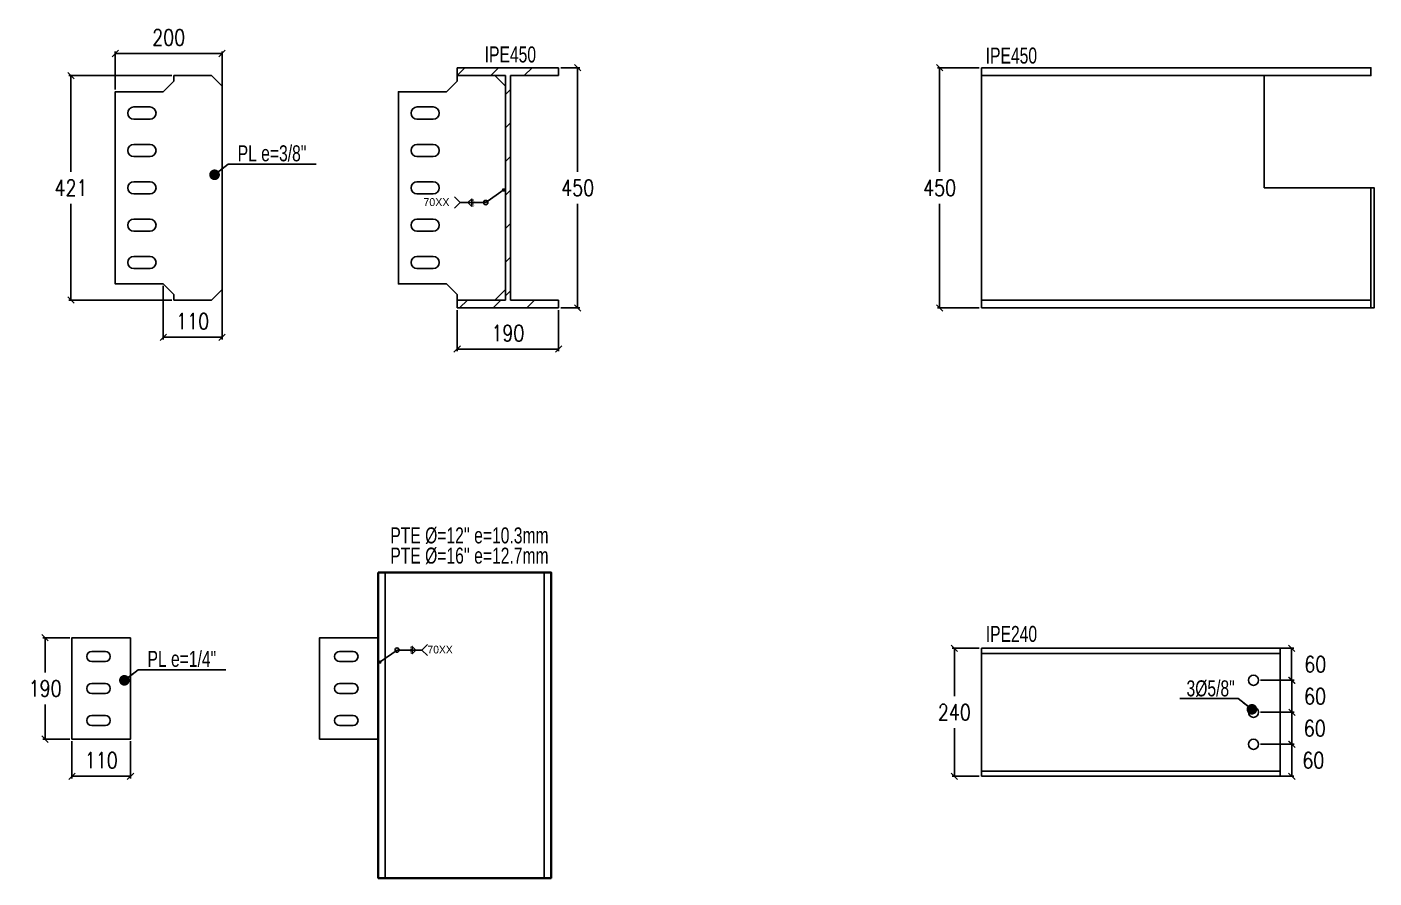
# Model space of a CAD drawing. Header units: millimetres. Extents: x -1715 to 93033, y -21962 to 25119.
# Drawn here: x 6529 to 9053, y -16006 to -14411 of the extents above; entities that cross this region are included whole.
import ezdxf
from ezdxf.enums import TextEntityAlignment as Align

# ---------------------------------------------------------------- set-up
doc = ezdxf.new("R2010")
doc.units = ezdxf.units.MM
doc.header["$LTSCALE"] = 0.4
for name, color, linetype in [('COTAS', 8, 'Continuous'), ('P-PLATINA', 6, 'Continuous'), ('PERFORACIONES', 1, 'Continuous'), ('TITULO', 3, 'Continuous')]:
    doc.layers.add(name, color=color, linetype=linetype)
doc.layers.add('E_COLUMNAS-3', color=1, linetype='Continuous', lineweight=35)
doc.styles.add('CNI_COTAS', font='romans.shx', dxfattribs={"width": 0.8})
doc.styles.add('ROMANS', font='DINGRAFO.SHX')
doc.styles.add('VERDANA', font='arial.ttf')
doc.dimstyles.new('1.1', dxfattribs={"dimscale": 0, "dimtxt": 15, "dimasz": 20, "dimexe": 2, "dimexo": 2, "dimgap": 7, "dimtad": 1, "dimdec": 0, "dimzin": 4, "dimdsep": 46, "dimtxsty": 'CNI_COTAS', "dimblk": 'DOTSMALL', "dimcen": 0, "dimclrd": 256, "dimclrt": 3, "dimadec": 0, "dimazin": 0, "dimtfac": 1, "dimtdec": 0, "dimtmove": 2, "dimatfit": 0, "dimldrblk": 'DOT', "dimfxl": 0.05, "dimtolj": 1, "dimtzin": 0, "dimarcsym": 1})
doc.dimstyles.new('1.4', dxfattribs={"dimscale": 0, "dimtxt": 30, "dimasz": 12, "dimexe": 4, "dimexo": 4, "dimgap": 15, "dimtad": 1, "dimdec": 0, "dimzin": 4, "dimdsep": 46, "dimtxsty": 'CNI_COTAS', "dimblk": 'OBLIQUE', "dimcen": -0.09, "dimclrd": 256, "dimclrt": 3, "dimadec": 0, "dimazin": 0, "dimtfac": 1, "dimtdec": 0, "dimtmove": 2, "dimatfit": 0, "dimldrblk": 'DOT', "dimfxl": 0.05, "dimtolj": 1, "dimtzin": 0, "dimarcsym": 0})

# ---------------------------------------------------------------- blocks, each defined once
blk = doc.blocks.new('_Oblique')
at = {"color": 0, "linetype": 'ByBlock', "lineweight": -2}
blk.add_line((-0.5, -0.5), (0.5, 0.5), dxfattribs=at)
blk = doc.blocks.new('*D135')
at = {"layer": 'COTAS', "color": 0, "lineweight": -2, "transparency": 16777216}
for p, q in [((8313.3, -15575.3), (8262.7, -15575.3)), ((8313.3, -15815.3), (8262.7, -15815.3))]:
    blk.add_line(p, q, dxfattribs=at)
at = {"layer": 'COTAS', "lineweight": -2, "transparency": 16777216}
for p, q in [((8266.7, -15575.3), (8266.7, -15665.3)), ((8266.7, -15815.3), (8266.7, -15725.3))]:
    blk.add_line(p, q, dxfattribs=at)
at = {"layer": 'Defpoints', "color": 0, "transparency": 16777216}
for p in [(8266.7, -15575.3), (8317.3, -15575.3), (8317.3, -15815.3)]:
    blk.add_point(p, dxfattribs=at)
at = {"layer": 'COTAS', "lineweight": -2, "transparency": 16777216, "xscale": 12, "yscale": 12, "zscale": 12}
for p, rotation in [((8266.7, -15575.3), 90), ((8266.7, -15815.3), 270)]:
    blk.add_blockref('_Oblique', p, dxfattribs=dict(at, rotation=rotation))
at = {"layer": 'COTAS', "color": 3, "transparency": 16777216, "insert": (8266.7, -15695.3), "char_height": 30, "attachment_point": 5, "rotation": 0.01, "style": 'CNI_COTAS'}
blk.add_mtext('\\A1;240', dxfattribs=at)
blk = doc.blocks.new('_Dot')
at = {"color": 0, "linetype": 'ByBlock', "lineweight": -2}
blk.add_line((-0.5, 0), (-1, 0), dxfattribs=at)
at = {"color": 0, "linetype": 'ByBlock', "const_width": 0.5}
blk.add_lwpolyline([(-0.25, 0, 1), (0.25, 0, 1)], format="xyb", close=True, dxfattribs=at)
blk = doc.blocks.new('_DotSmall')
at = {"color": 0, "linetype": 'ByBlock', "const_width": 0.5}
blk.add_lwpolyline([(-0.0625, 0, 1), (0.0625, 0, 1)], format="xyb", close=True, dxfattribs=at)
blk = doc.blocks.new('*D196')
at = {"layer": 'COTAS', "color": 0, "lineweight": -2, "transparency": 16777216}
for p, q in [((6608.8, -15555.6), (6558.6, -15555.6)), ((6608.8, -15745.6), (6558.6, -15745.6))]:
    blk.add_line(p, q, dxfattribs=at)
at = {"layer": 'COTAS', "lineweight": -2, "transparency": 16777216}
for p, q in [((6562.6, -15555.6), (6562.6, -15620.6)), ((6562.6, -15745.6), (6562.6, -15680.6))]:
    blk.add_line(p, q, dxfattribs=at)
at = {"layer": 'Defpoints', "color": 0, "transparency": 16777216}
for p in [(6562.6, -15555.6), (6612.8, -15555.6), (6612.8, -15745.6)]:
    blk.add_point(p, dxfattribs=at)
at = {"layer": 'COTAS', "lineweight": -2, "transparency": 16777216, "xscale": 12, "yscale": 12, "zscale": 12}
for p, rotation in [((6562.6, -15555.6), 90), ((6562.6, -15745.6), 270)]:
    blk.add_blockref('_Oblique', p, dxfattribs=dict(at, rotation=rotation))
at = {"layer": 'COTAS', "color": 3, "transparency": 16777216, "insert": (6562.6, -15650.6), "char_height": 30, "attachment_point": 5, "rotation": 0.01, "style": 'CNI_COTAS'}
blk.add_mtext('\\A1;190', dxfattribs=at)
blk = doc.blocks.new('*D197')
at = {"layer": 'COTAS', "color": 0, "lineweight": -2, "transparency": 16777216}
for p, q in [((6612.8, -15749.6), (6612.8, -15819.3)), ((6722.7, -15749.6), (6722.7, -15819.3))]:
    blk.add_line(p, q, dxfattribs=at)
at = {"layer": 'COTAS', "lineweight": -2, "transparency": 16777216}
blk.add_line((6612.8, -15815.3), (6722.7, -15815.3), dxfattribs=at)
at = {"layer": 'Defpoints', "color": 0, "transparency": 16777216}
for p in [(6612.8, -15745.6), (6722.7, -15745.6), (6722.7, -15815.3)]:
    blk.add_point(p, dxfattribs=at)
at = {"layer": 'COTAS', "lineweight": -2, "transparency": 16777216, "xscale": 12, "yscale": 12, "zscale": 12, "rotation": 180}
blk.add_blockref('_Oblique', (6612.8, -15815.3), dxfattribs=at)
at = {"layer": 'COTAS', "lineweight": -2, "transparency": 16777216, "xscale": 12, "yscale": 12, "zscale": 12}
blk.add_blockref('_Oblique', (6722.7, -15815.3), dxfattribs=at)
at = {"layer": 'COTAS', "color": 3, "transparency": 16777216, "insert": (6667.8, -15785.3), "char_height": 30, "attachment_point": 5, "style": 'CNI_COTAS'}
blk.add_mtext('\\A1;110', dxfattribs=at)
blk = doc.blocks.new('SOLDADURA FILETE ALREDEDOR 1 DE 6')
h = blk.add_hatch(color=256)
h.dxf.hatch_style = 1
h.paths.add_polyline_path([(11922.4, -5372.4), (11924.9, -5376.1), (11920.5, -5376.4)])
for p in [(11923.7, -5374.3), (12002.1, -5351.9)]:
    blk.add_line(p, (11955.6, -5351.9))
for points in [[(11984, -5351.9), (11984, -5345), (11990.9, -5351.9), (11984, -5358.8)], [(11920.5, -5376.4), (11922.4, -5372.4), (11924.9, -5376.1)]]:
    blk.add_lwpolyline(points, close=True)
blk.add_lwpolyline([(12012.2, -5362.1), (12002.1, -5351.9), (12012.2, -5341.7)])
blk.add_circle((11955.6, -5351.9), 4.01)
at = {"layer": 'TITULO', "style": 'ROMANS'}
for s, height, p in [('6', 5.17, (11979.3, -5350.7)), ('70XX', 14.49, (12012.4, -5358.3)), ('6', 5.17, (11979.3, -5358.1))]:
    blk.add_text(s, height=height, dxfattribs=at).set_placement(p)
blk = doc.blocks.new('*D206')
at = {"layer": 'COTAS', "color": 0, "lineweight": -2, "transparency": 16777216}
for p, q in [((7334.9, -14941.3), (7334.9, -15018.6)), ((7524.9, -14941.3), (7524.9, -15018.6))]:
    blk.add_line(p, q, dxfattribs=at)
at = {"layer": 'COTAS', "lineweight": -2, "transparency": 16777216}
blk.add_line((7334.9, -15014.6), (7524.9, -15014.6), dxfattribs=at)
at = {"layer": 'Defpoints', "color": 0, "transparency": 16777216}
for p in [(7334.9, -14937.3), (7524.9, -14937.3), (7524.9, -15014.6)]:
    blk.add_point(p, dxfattribs=at)
at = {"layer": 'COTAS', "lineweight": -2, "transparency": 16777216, "xscale": 12, "yscale": 12, "zscale": 12, "rotation": 180}
blk.add_blockref('_Oblique', (7334.9, -15014.6), dxfattribs=at)
at = {"layer": 'COTAS', "lineweight": -2, "transparency": 16777216, "xscale": 12, "yscale": 12, "zscale": 12}
blk.add_blockref('_Oblique', (7524.9, -15014.6), dxfattribs=at)
at = {"layer": 'COTAS', "color": 3, "transparency": 16777216, "insert": (7429.9, -14984.6), "char_height": 30, "attachment_point": 5, "style": 'CNI_COTAS'}
blk.add_mtext('\\A1;190', dxfattribs=at)
blk = doc.blocks.new('*D207')
at = {"layer": 'COTAS', "color": 0, "lineweight": -2, "transparency": 16777216}
for p, q in [((7528.9, -14487.3), (7564.7, -14487.3)), ((7528.9, -14937.3), (7564.7, -14937.3))]:
    blk.add_line(p, q, dxfattribs=at)
at = {"layer": 'COTAS', "lineweight": -2, "transparency": 16777216}
for p, q in [((7560.7, -14487.3), (7560.7, -14682.3)), ((7560.7, -14937.3), (7560.7, -14742.3))]:
    blk.add_line(p, q, dxfattribs=at)
at = {"layer": 'Defpoints', "color": 0, "transparency": 16777216}
for p in [(7524.9, -14487.3), (7560.7, -14487.3), (7524.9, -14937.3)]:
    blk.add_point(p, dxfattribs=at)
at = {"layer": 'COTAS', "lineweight": -2, "transparency": 16777216, "xscale": 12, "yscale": 12, "zscale": 12}
for p, rotation in [((7560.7, -14487.3), 90), ((7560.7, -14937.3), 270)]:
    blk.add_blockref('_Oblique', p, dxfattribs=dict(at, rotation=rotation))
at = {"layer": 'COTAS', "color": 3, "transparency": 16777216, "insert": (7560.7, -14712.3), "char_height": 30, "attachment_point": 5, "rotation": 0.01, "style": 'CNI_COTAS'}
blk.add_mtext('\\A1;450', dxfattribs=at)
blk = doc.blocks.new('*D208')
at = {"layer": 'COTAS', "color": 0, "lineweight": -2, "transparency": 16777216}
for p, q in [((6800, -14501.9), (6607.1, -14501.9)), ((6800, -14922.7), (6607.1, -14922.7))]:
    blk.add_line(p, q, dxfattribs=at)
at = {"layer": 'COTAS', "lineweight": -2, "transparency": 16777216}
for p, q in [((6611.1, -14501.9), (6611.1, -14682.3)), ((6611.1, -14922.7), (6611.1, -14742.3))]:
    blk.add_line(p, q, dxfattribs=at)
at = {"layer": 'Defpoints', "color": 0, "transparency": 16777216}
for p in [(6804, -14501.9), (6611.1, -14922.7), (6804, -14922.7)]:
    blk.add_point(p, dxfattribs=at)
at = {"layer": 'COTAS', "lineweight": -2, "transparency": 16777216, "xscale": 12, "yscale": 12, "zscale": 12}
for p, rotation in [((6611.1, -14501.9), 90), ((6611.1, -14922.7), 270)]:
    blk.add_blockref('_Oblique', p, dxfattribs=dict(at, rotation=rotation))
at = {"layer": 'COTAS', "color": 3, "transparency": 16777216, "insert": (6611.1, -14712.3), "char_height": 30, "attachment_point": 5, "rotation": 0.01, "style": 'CNI_COTAS'}
blk.add_mtext('\\A1;421', dxfattribs=at)
blk = doc.blocks.new('*D209')
at = {"layer": 'COTAS', "color": 0, "lineweight": -2, "transparency": 16777216}
for p, q in [((6784, -14896.3), (6784, -14996.5)), ((6894.3, -14896.3), (6894.3, -14996.5))]:
    blk.add_line(p, q, dxfattribs=at)
at = {"layer": 'COTAS', "lineweight": -2, "transparency": 16777216}
blk.add_line((6784, -14992.5), (6894.3, -14992.5), dxfattribs=at)
at = {"layer": 'Defpoints', "color": 0, "transparency": 16777216}
for p in [(6784, -14892.3), (6894.3, -14892.3), (6894.3, -14992.5)]:
    blk.add_point(p, dxfattribs=at)
at = {"layer": 'COTAS', "lineweight": -2, "transparency": 16777216, "xscale": 12, "yscale": 12, "zscale": 12, "rotation": 180}
blk.add_blockref('_Oblique', (6784, -14992.5), dxfattribs=at)
at = {"layer": 'COTAS', "lineweight": -2, "transparency": 16777216, "xscale": 12, "yscale": 12, "zscale": 12}
blk.add_blockref('_Oblique', (6894.3, -14992.5), dxfattribs=at)
at = {"layer": 'COTAS', "color": 3, "transparency": 16777216, "insert": (6839.2, -14962.5), "char_height": 30, "attachment_point": 5, "style": 'CNI_COTAS'}
blk.add_mtext('\\A1;110', dxfattribs=at)
blk = doc.blocks.new('*D210')
at = {"layer": 'COTAS', "color": 0, "lineweight": -2, "transparency": 16777216}
for p, q in [((6694, -14528.3), (6694, -14456.5)), ((6894.3, -14528.3), (6894.3, -14456.5))]:
    blk.add_line(p, q, dxfattribs=at)
at = {"layer": 'COTAS', "lineweight": -2, "transparency": 16777216}
blk.add_line((6694, -14460.5), (6894.3, -14460.5), dxfattribs=at)
at = {"layer": 'Defpoints', "color": 0, "transparency": 16777216}
for p in [(6894.3, -14460.5), (6694, -14532.3), (6894.3, -14532.3)]:
    blk.add_point(p, dxfattribs=at)
at = {"layer": 'COTAS', "lineweight": -2, "transparency": 16777216, "xscale": 12, "yscale": 12, "zscale": 12, "rotation": 180}
blk.add_blockref('_Oblique', (6694, -14460.5), dxfattribs=at)
at = {"layer": 'COTAS', "lineweight": -2, "transparency": 16777216, "xscale": 12, "yscale": 12, "zscale": 12}
blk.add_blockref('_Oblique', (6894.3, -14460.5), dxfattribs=at)
at = {"layer": 'COTAS', "color": 3, "transparency": 16777216, "insert": (6794.2, -14430.5), "char_height": 30, "attachment_point": 5, "style": 'CNI_COTAS'}
blk.add_mtext('\\A1;200', dxfattribs=at)
blk = doc.blocks.new('SOLDADURA FILETE ALREDEDOR 1 DE 8')
h = blk.add_hatch(color=256)
h.dxf.hatch_style = 1
h.paths.add_polyline_path([(8202.3, -7175.2), (8199.7, -7171.4), (8204.2, -7171)])
for p, q in [((8141.8, -7189.2), (8134.7, -7196.3)), ((8141.8, -7196.3), (8141.8, -7189.2)), ((8201, -7173.3), (8168, -7196.3)), ((8168, -7196.3), (8120.2, -7196.3)), ((8141.8, -7203.4), (8134.7, -7196.3)), ((8141.8, -7196.3), (8141.8, -7203.4))]:
    blk.add_line(p, q)
blk.add_lwpolyline([(8109.7, -7206.8), (8120.2, -7196.3), (8109.7, -7185.8)])
blk.add_lwpolyline([(8204.2, -7171), (8202.3, -7175.2), (8199.7, -7171.4)], close=True)
blk.add_circle((8168, -7196.3), 4.13)
at = {"layer": 'TITULO', "style": 'ROMANS'}
for s, height, p in [('70XX', 14.92, (8051.2, -7202.9)), ('8', 5.33, (8142.6, -7195.1)), ('8', 5.33, (8142.6, -7203.4))]:
    blk.add_text(s, height=height, dxfattribs=at).set_placement(p)
blk = doc.blocks.new('*D216')
at = {"layer": 'COTAS', "color": 0, "lineweight": -2, "transparency": 16777216}
for p, q in [((8840.8, -15635.3), (8903.4, -15635.3)), ((8840.8, -15695.3), (8903.4, -15695.3))]:
    blk.add_line(p, q, dxfattribs=at)
at = {"layer": 'COTAS', "lineweight": -2, "transparency": 16777216}
blk.add_line((8899.4, -15635.3), (8899.4, -15695.3), dxfattribs=at)
at = {"layer": 'Defpoints', "color": 0, "transparency": 16777216}
for p in [(8836.8, -15635.3), (8836.8, -15695.3), (8899.4, -15695.3)]:
    blk.add_point(p, dxfattribs=at)
at = {"layer": 'COTAS', "lineweight": -2, "transparency": 16777216, "xscale": 12, "yscale": 12, "zscale": 12}
for p, rotation in [((8899.4, -15635.3), 90), ((8899.4, -15695.3), 270)]:
    blk.add_blockref('_Oblique', p, dxfattribs=dict(at, rotation=rotation))
at = {"layer": 'COTAS', "color": 3, "transparency": 16777216, "insert": (8942.7, -15665.3), "char_height": 30, "attachment_point": 5, "rotation": 0.01, "style": 'CNI_COTAS'}
blk.add_mtext('\\A1;60', dxfattribs=at)
blk = doc.blocks.new('*D217')
at = {"layer": 'COTAS', "color": 0, "lineweight": -2, "transparency": 16777216}
for p, q in [((8840.8, -15695.3), (8903.4, -15695.3)), ((8840.8, -15755.3), (8903.4, -15755.3))]:
    blk.add_line(p, q, dxfattribs=at)
at = {"layer": 'COTAS', "lineweight": -2, "transparency": 16777216}
blk.add_line((8899.4, -15695.3), (8899.4, -15755.3), dxfattribs=at)
at = {"layer": 'Defpoints', "color": 0, "transparency": 16777216}
for p in [(8836.8, -15695.3), (8836.8, -15755.3), (8899.4, -15755.3)]:
    blk.add_point(p, dxfattribs=at)
at = {"layer": 'COTAS', "lineweight": -2, "transparency": 16777216, "xscale": 12, "yscale": 12, "zscale": 12}
for p, rotation in [((8899.4, -15695.3), 90), ((8899.4, -15755.3), 270)]:
    blk.add_blockref('_Oblique', p, dxfattribs=dict(at, rotation=rotation))
at = {"layer": 'COTAS', "color": 3, "transparency": 16777216, "insert": (8942.2, -15725.3), "char_height": 30, "attachment_point": 5, "rotation": 0.01, "style": 'CNI_COTAS'}
blk.add_mtext('\\A1;60', dxfattribs=at)
blk = doc.blocks.new('*D218')
at = {"layer": 'COTAS', "color": 0, "lineweight": -2, "transparency": 16777216}
for p, q in [((8840.8, -15755.3), (8903.2, -15755.3)), ((8840.8, -15815.3), (8903.2, -15815.3))]:
    blk.add_line(p, q, dxfattribs=at)
at = {"layer": 'COTAS', "lineweight": -2, "transparency": 16777216}
blk.add_line((8899.2, -15755.3), (8899.2, -15815.3), dxfattribs=at)
at = {"layer": 'Defpoints', "color": 0, "transparency": 16777216}
for p in [(8836.8, -15755.3), (8836.8, -15815.3), (8899.2, -15815.3)]:
    blk.add_point(p, dxfattribs=at)
at = {"layer": 'COTAS', "lineweight": -2, "transparency": 16777216, "xscale": 12, "yscale": 12, "zscale": 12}
for p, rotation in [((8899.2, -15755.3), 90), ((8899.2, -15815.3), 270)]:
    blk.add_blockref('_Oblique', p, dxfattribs=dict(at, rotation=rotation))
at = {"layer": 'COTAS', "color": 3, "transparency": 16777216, "insert": (8939.5, -15785.3), "char_height": 30, "attachment_point": 5, "rotation": 0.01, "style": 'CNI_COTAS'}
blk.add_mtext('\\A1;60', dxfattribs=at)
blk = doc.blocks.new('*D219')
at = {"layer": 'COTAS', "color": 0, "lineweight": -2, "transparency": 16777216}
for p, q in [((8840.8, -15575.3), (8902.8, -15575.3)), ((8840.8, -15635.3), (8902.8, -15635.3))]:
    blk.add_line(p, q, dxfattribs=at)
at = {"layer": 'COTAS', "lineweight": -2, "transparency": 16777216}
blk.add_line((8898.8, -15635.3), (8898.8, -15575.3), dxfattribs=at)
at = {"layer": 'Defpoints', "color": 0, "transparency": 16777216}
for p in [(8836.8, -15575.3), (8898.8, -15575.3), (8836.8, -15635.3)]:
    blk.add_point(p, dxfattribs=at)
at = {"layer": 'COTAS', "lineweight": -2, "transparency": 16777216, "xscale": 12, "yscale": 12, "zscale": 12}
for p, rotation in [((8898.8, -15575.3), 90), ((8898.8, -15635.3), 270)]:
    blk.add_blockref('_Oblique', p, dxfattribs=dict(at, rotation=rotation))
at = {"layer": 'COTAS', "color": 3, "transparency": 16777216, "insert": (8943.1, -15605.3), "char_height": 30, "attachment_point": 5, "rotation": 0.01, "style": 'CNI_COTAS'}
blk.add_mtext('\\A1;60', dxfattribs=at)
blk = doc.blocks.new('TUBO OP2')
at = {"layer": 'COTAS', "ltscale": 0.0004}
for p, q in [((11933.5, -5821.9), (11933.5, -5249.1)), ((12231.5, -5821.9), (12231.5, -5249.1))]:
    blk.add_line(p, q, dxfattribs=at)
at = {"layer": 'E_COLUMNAS-3'}
blk.add_polyline3d([(11920.5, -5249.1, 0), (12244.5, -5249.1, 0), (12244.5, -5821.9, 0), (11920.5, -5821.9, 0)], close=True, dxfattribs=at)
blk = doc.blocks.new('*D247')
at = {"layer": 'COTAS', "color": 0, "lineweight": -2, "transparency": 16777216}
for p, q in [((8313.3, -14487.3), (8235.1, -14487.3)), ((8313.3, -14937.3), (8235.1, -14937.3))]:
    blk.add_line(p, q, dxfattribs=at)
at = {"layer": 'COTAS', "lineweight": -2, "transparency": 16777216}
for p, q in [((8239.1, -14487.3), (8239.1, -14682.3)), ((8239.1, -14937.3), (8239.1, -14742.3))]:
    blk.add_line(p, q, dxfattribs=at)
at = {"layer": 'Defpoints', "color": 0, "transparency": 16777216}
for p in [(8239.1, -14487.3), (8317.3, -14487.3), (8317.3, -14937.3)]:
    blk.add_point(p, dxfattribs=at)
at = {"layer": 'COTAS', "lineweight": -2, "transparency": 16777216, "xscale": 12, "yscale": 12, "zscale": 12}
for p, rotation in [((8239.1, -14487.3), 90), ((8239.1, -14937.3), 270)]:
    blk.add_blockref('_Oblique', p, dxfattribs=dict(at, rotation=rotation))
at = {"layer": 'COTAS', "color": 3, "transparency": 16777216, "insert": (8239.1, -14712.3), "char_height": 30, "attachment_point": 5, "rotation": 0.01, "style": 'CNI_COTAS'}
blk.add_mtext('\\A1;450', dxfattribs=at)

msp = doc.modelspace()

# ---------------------------------------------------------------- hatches: boundary and pattern name
at = {"linetype": 'Continuous'}
h = msp.add_hatch(dxfattribs=at)
h.set_pattern_fill('', scale=14, style=0, pattern_type=0)
h.set_pattern_definition([(45, (7334.86, -14501.93), (-31.431, 31.431), [])])
h.paths.add_polyline_path([(7334.9, -14487.3), (7334.9, -14501.9), (7425.2, -14501.9), (7425.2, -14922.7), (7334.9, -14922.7), (7334.9, -14937.3), (7524.9, -14937.3), (7524.9, -14922.7), (7434.6, -14922.7), (7434.6, -14501.9), (7524.9, -14501.9), (7524.9, -14487.3)])

# ---------------------------------------------------------------- linework, layer by layer
at = {"color": 2}
for p, q in [((7524.9, -14487.3), (7334.9, -14487.3)), ((7334.9, -14501.9), (7334.9, -14487.3)), ((7524.9, -14501.9), (7524.9, -14487.3)), ((8317.3, -14937.3), (8317.3, -14487.3)), ((7334.9, -14501.9), (7425.2, -14501.9)), ((7425.2, -14501.9), (7425.2, -14922.7)), ((7434.6, -14922.7), (7434.6, -14501.9)), ((7434.6, -14501.9), (7524.9, -14501.9)), ((8847.3, -14712.3), (8847.3, -14501.9)), ((8847.3, -14712.3), (9047.3, -14712.3)), ((7425.2, -14922.7), (7334.9, -14922.7)), ((7334.9, -14937.3), (7334.9, -14922.7)), ((7334.9, -14937.3), (7524.9, -14937.3)), ((7524.9, -14922.7), (7434.6, -14922.7)), ((7524.9, -14937.3), (7524.9, -14922.7))]:
    msp.add_line(p, q, dxfattribs=at)
at = {"color": 2, "linetype": 'Continuous'}
for p, q in [((8317.3, -15575.3), (8877.3, -15575.3)), ((8317.3, -15815.3), (8317.3, -15575.3)), ((8877.3, -15575.3), (8877.3, -15815.3)), ((8317.3, -15585.1), (8877.3, -15585.1)), ((8317.3, -15805.5), (8877.3, -15805.5)), ((8877.3, -15815.3), (8317.3, -15815.3))]:
    msp.add_line(p, q, dxfattribs=at)
at = {"color": 2}
for points in [[(8317.3, -14501.9), (9047.3, -14501.9), (9047.3, -14487.3), (8317.3, -14487.3)], [(8317.3, -14922.7), (8847.3, -14922.7), (9047.3, -14922.7)], [(8317.3, -14937.3), (8847.3, -14937.3), (9047.3, -14937.3)]]:
    msp.add_lwpolyline(points, dxfattribs=at)
at = {"layer": 'P-PLATINA', "linetype": 'Continuous'}
for points in [[(6804, -14512.3), (6794, -14522.3), (6784, -14532.3), (6694, -14532.3), (6694, -14892.3), (6784, -14892.3), (6794, -14902.3), (6804, -14912.3), (6804, -14922.7), (6874.3, -14922.7), (6894.3, -14902.7), (6894.3, -14521.9), (6874.3, -14501.9), (6804, -14501.9)], [(7334.9, -14512.3), (7324.9, -14522.3), (7314.9, -14532.3), (7224.9, -14532.3), (7224.9, -14892.3), (7314.9, -14892.3), (7324.9, -14902.3), (7334.9, -14912.3), (7334.9, -14922.7), (7405.2, -14922.7), (7425.2, -14902.7), (7425.2, -14521.9), (7405.2, -14501.9), (7334.9, -14501.9)]]:
    msp.add_lwpolyline(points, close=True, dxfattribs=at)
for points in [[(6759, -14583.8), (6729, -14583.8), (6724.6, -14583), (6720.9, -14580.5), (6718.4, -14576.7), (6717.5, -14572.3), (6718.4, -14567.9), (6720.9, -14564.2), (6724.6, -14561.7), (6729, -14560.8), (6759, -14560.8)], [(6754.7, -14560.8), (6759, -14560.8), (6763.4, -14561.7), (6767.1, -14564.2), (6769.6, -14567.9), (6770.5, -14572.3), (6769.6, -14576.7), (6767.1, -14580.5), (6763.4, -14583), (6759, -14583.8), (6754.7, -14583.8)], [(7289.9, -14583.8), (7259.9, -14583.8), (7255.5, -14583), (7251.7, -14580.5), (7249.2, -14576.7), (7248.4, -14572.3), (7249.2, -14567.9), (7251.7, -14564.2), (7255.5, -14561.7), (7259.9, -14560.8), (7289.9, -14560.8)], [(7285.5, -14560.8), (7289.9, -14560.8), (7294.3, -14561.7), (7298, -14564.2), (7300.5, -14567.9), (7301.4, -14572.3), (7300.5, -14576.7), (7298, -14580.5), (7294.3, -14583), (7289.9, -14583.8), (7285.5, -14583.8)], [(6759, -14653.8), (6729, -14653.8), (6724.6, -14653), (6720.9, -14650.5), (6718.4, -14646.7), (6717.5, -14642.3), (6718.4, -14637.9), (6720.9, -14634.2), (6724.6, -14631.7), (6729, -14630.8), (6759, -14630.8)], [(6754.7, -14630.8), (6759, -14630.8), (6763.4, -14631.7), (6767.1, -14634.2), (6769.6, -14637.9), (6770.5, -14642.3), (6769.6, -14646.7), (6767.1, -14650.5), (6763.4, -14653), (6759, -14653.8), (6754.7, -14653.8)], [(7289.9, -14653.8), (7259.9, -14653.8), (7255.5, -14653), (7251.7, -14650.5), (7249.2, -14646.7), (7248.4, -14642.3), (7249.2, -14637.9), (7251.7, -14634.2), (7255.5, -14631.7), (7259.9, -14630.8), (7289.9, -14630.8)], [(7285.5, -14630.8), (7289.9, -14630.8), (7294.3, -14631.7), (7298, -14634.2), (7300.5, -14637.9), (7301.4, -14642.3), (7300.5, -14646.7), (7298, -14650.5), (7294.3, -14653), (7289.9, -14653.8), (7285.5, -14653.8)], [(6759, -14723.8), (6729, -14723.8), (6724.6, -14723), (6720.9, -14720.5), (6718.4, -14716.7), (6717.5, -14712.3), (6718.4, -14707.9), (6720.9, -14704.2), (6724.6, -14701.7), (6729, -14700.8), (6759, -14700.8)], [(6754.7, -14700.8), (6759, -14700.8), (6763.4, -14701.7), (6767.1, -14704.2), (6769.6, -14707.9), (6770.5, -14712.3), (6769.6, -14716.7), (6767.1, -14720.5), (6763.4, -14723), (6759, -14723.8), (6754.7, -14723.8)], [(7289.9, -14723.8), (7259.9, -14723.8), (7255.5, -14723), (7251.7, -14720.5), (7249.2, -14716.7), (7248.4, -14712.3), (7249.2, -14707.9), (7251.7, -14704.2), (7255.5, -14701.7), (7259.9, -14700.8), (7289.9, -14700.8)], [(7285.5, -14700.8), (7289.9, -14700.8), (7294.3, -14701.7), (7298, -14704.2), (7300.5, -14707.9), (7301.4, -14712.3), (7300.5, -14716.7), (7298, -14720.5), (7294.3, -14723), (7289.9, -14723.8), (7285.5, -14723.8)], [(6759, -14793.8), (6729, -14793.8), (6724.6, -14793), (6720.9, -14790.5), (6718.4, -14786.7), (6717.5, -14782.3), (6718.4, -14777.9), (6720.9, -14774.2), (6724.6, -14771.7), (6729, -14770.8), (6759, -14770.8)], [(6754.7, -14770.8), (6759, -14770.8), (6763.4, -14771.7), (6767.1, -14774.2), (6769.6, -14777.9), (6770.5, -14782.3), (6769.6, -14786.7), (6767.1, -14790.5), (6763.4, -14793), (6759, -14793.8), (6754.7, -14793.8)], [(7289.9, -14793.8), (7259.9, -14793.8), (7255.5, -14793), (7251.7, -14790.5), (7249.2, -14786.7), (7248.4, -14782.3), (7249.2, -14777.9), (7251.7, -14774.2), (7255.5, -14771.7), (7259.9, -14770.8), (7289.9, -14770.8)], [(7285.5, -14770.8), (7289.9, -14770.8), (7294.3, -14771.7), (7298, -14774.2), (7300.5, -14777.9), (7301.4, -14782.3), (7300.5, -14786.7), (7298, -14790.5), (7294.3, -14793), (7289.9, -14793.8), (7285.5, -14793.8)], [(6759, -14863.8), (6729, -14863.8), (6724.6, -14863), (6720.9, -14860.5), (6718.4, -14856.7), (6717.5, -14852.3), (6718.4, -14847.9), (6720.9, -14844.2), (6724.6, -14841.7), (6729, -14840.8), (6759, -14840.8)], [(6754.7, -14840.8), (6759, -14840.8), (6763.4, -14841.7), (6767.1, -14844.2), (6769.6, -14847.9), (6770.5, -14852.3), (6769.6, -14856.7), (6767.1, -14860.5), (6763.4, -14863), (6759, -14863.8), (6754.7, -14863.8)], [(7289.9, -14863.8), (7259.9, -14863.8), (7255.5, -14863), (7251.7, -14860.5), (7249.2, -14856.7), (7248.4, -14852.3), (7249.2, -14847.9), (7251.7, -14844.2), (7255.5, -14841.7), (7259.9, -14840.8), (7289.9, -14840.8)], [(7285.5, -14840.8), (7289.9, -14840.8), (7294.3, -14841.7), (7298, -14844.2), (7300.5, -14847.9), (7301.4, -14852.3), (7300.5, -14856.7), (7298, -14860.5), (7294.3, -14863), (7289.9, -14863.8), (7285.5, -14863.8)]]:
    msp.add_lwpolyline(points, dxfattribs=at)
at = {"layer": 'P-PLATINA'}
msp.add_lwpolyline([(9047.3, -14937.3), (9047.3, -14712.3), (9053.3, -14712.3), (9053.3, -14937.3)], close=True, dxfattribs=at)
at = {"layer": 'P-PLATINA', "color": 6, "linetype": 'Continuous'}
msp.add_lwpolyline([(6722.7, -15555.6), (6712.8, -15555.6), (6612.8, -15555.6), (6612.8, -15745.6), (6712.8, -15745.6), (6722.7, -15745.6)], close=True, dxfattribs=at)
for points in [[(7187, -15555.6), (7177.1, -15555.6), (7077.1, -15555.6), (7077.1, -15745.6), (7177.1, -15745.6), (7187, -15745.6)], [(6654.4, -15600.1), (6650.3, -15600.1), (6646.7, -15599.4), (6643.6, -15597.3), (6641.5, -15594.2), (6640.8, -15590.6), (6641.5, -15587), (6643.6, -15583.9), (6646.7, -15581.8), (6650.3, -15581.1), (6654.4, -15581.1)], [(6650.3, -15581.1), (6675.3, -15581.1), (6679, -15581.8), (6682, -15583.9), (6684.1, -15587), (6684.8, -15590.6), (6684.1, -15594.2), (6682, -15597.3), (6679, -15599.4), (6675.3, -15600.1), (6650.3, -15600.1)], [(7118.8, -15600.1), (7114.6, -15600.1), (7111, -15599.4), (7107.9, -15597.3), (7105.8, -15594.2), (7105.1, -15590.6), (7105.8, -15587), (7107.9, -15583.9), (7111, -15581.8), (7114.6, -15581.1), (7118.8, -15581.1)], [(7114.6, -15581.1), (7139.6, -15581.1), (7143.3, -15581.8), (7146.3, -15583.9), (7148.4, -15587), (7149.1, -15590.6), (7148.4, -15594.2), (7146.3, -15597.3), (7143.3, -15599.4), (7139.6, -15600.1), (7114.6, -15600.1)], [(6654.4, -15660.1), (6650.3, -15660.1), (6646.7, -15659.4), (6643.6, -15657.3), (6641.5, -15654.2), (6640.8, -15650.6), (6641.5, -15647), (6643.6, -15643.9), (6646.7, -15641.8), (6650.3, -15641.1), (6654.4, -15641.1)], [(6650.3, -15641.1), (6675.3, -15641.1), (6679, -15641.8), (6682, -15643.9), (6684.1, -15647), (6684.8, -15650.6), (6684.1, -15654.2), (6682, -15657.3), (6679, -15659.4), (6675.3, -15660.1), (6650.3, -15660.1)], [(7118.8, -15660.1), (7114.6, -15660.1), (7111, -15659.4), (7107.9, -15657.3), (7105.8, -15654.2), (7105.1, -15650.6), (7105.8, -15647), (7107.9, -15643.9), (7111, -15641.8), (7114.6, -15641.1), (7118.8, -15641.1)], [(7114.6, -15641.1), (7139.6, -15641.1), (7143.3, -15641.8), (7146.3, -15643.9), (7148.4, -15647), (7149.1, -15650.6), (7148.4, -15654.2), (7146.3, -15657.3), (7143.3, -15659.4), (7139.6, -15660.1), (7114.6, -15660.1)], [(6654.4, -15720.1), (6650.3, -15720.1), (6646.7, -15719.4), (6643.6, -15717.3), (6641.5, -15714.2), (6640.8, -15710.6), (6641.5, -15707), (6643.6, -15703.9), (6646.7, -15701.8), (6650.3, -15701.1), (6654.4, -15701.1)], [(6650.3, -15701.1), (6675.3, -15701.1), (6679, -15701.8), (6682, -15703.9), (6684.1, -15707), (6684.8, -15710.6), (6684.1, -15714.2), (6682, -15717.3), (6679, -15719.4), (6675.3, -15720.1), (6650.3, -15720.1)], [(7118.8, -15720.1), (7114.6, -15720.1), (7111, -15719.4), (7107.9, -15717.3), (7105.8, -15714.2), (7105.1, -15710.6), (7105.8, -15707), (7107.9, -15703.9), (7111, -15701.8), (7114.6, -15701.1), (7118.8, -15701.1)], [(7114.6, -15701.1), (7139.6, -15701.1), (7143.3, -15701.8), (7146.3, -15703.9), (7148.4, -15707), (7149.1, -15710.6), (7148.4, -15714.2), (7146.3, -15717.3), (7143.3, -15719.4), (7139.6, -15720.1), (7114.6, -15720.1)]]:
    msp.add_lwpolyline(points, dxfattribs=at)
at = {"layer": 'PERFORACIONES'}
for centre in [(8827.3, -15635.3), (8827.3, -15695.3), (8827.3, -15755.3)]:
    msp.add_circle(centre, 9.5, dxfattribs=at)

# ---------------------------------------------------------------- block references
for name, p in [('SOLDADURA FILETE ALREDEDOR 1 DE 8', (-779.6, -7543.6)), ('SOLDADURA FILETE ALREDEDOR 1 DE 6', (-4733.2, -10226.7))]:
    msp.add_blockref(name, p)
at = {"layer": 'COTAS'}
msp.add_blockref('TUBO OP2', (-4733.5, -10184.1), dxfattribs=at)

# ---------------------------------------------------------------- texts
at = {"color": 96, "style": 'VERDANA', "width": 0.7}
for s, p in [('IPE450', (7434.6, -14462.3)), ('IPE450', (8373.6, -14464.4)), ('PL e=3/8"', (6987.9, -14647.6)), ("PTE Ø=12'' e=10.3mm", (7357.9, -15363.7)), ("PTE Ø=16'' e=12.7mm", (7357.9, -15401.6)), ('IPE240', (8373.7, -15548.4)), ('PL e=1/4"', (6818.9, -15595.1)), ('3%%C5/8"', (8747, -15650.4))]:
    msp.add_text(s, height=30, dxfattribs=at).set_placement(p, align=Align.MIDDLE_CENTER)

# ---------------------------------------------------------------- dimensions: what is measured, and where the dimension line sits
at = {"layer": 'COTAS'}
for base, p1, p2, picture, middle in [((6894.3, -14460.5), (6694, -14532.3), (6894.3, -14532.3), '*D210', (6794.2, -14430.5)), ((6894.3, -14992.5), (6784, -14892.3), (6894.3, -14892.3), '*D209', (6839.2, -14962.5)), ((7524.9, -15014.6), (7334.9, -14937.3), (7524.9, -14937.3), '*D206', (7429.9, -14984.6)), ((6722.7, -15815.3), (6612.8, -15745.6), (6722.7, -15745.6), '*D197', (6667.8, -15785.3))]:
    dim = msp.add_linear_dim(base=base, p1=p1, p2=p2, dimstyle='1.4', override={"dimscale": 1}, dxfattribs=at)
    dim.commit()
    dim.dimension.update_dxf_attribs({"geometry": picture, "text_midpoint": middle})
for base, p1, p2, picture, middle in [((7560.7, -14487.3), (7524.9, -14937.3), (7524.9, -14487.3), '*D207', (7560.7, -14712.3)), ((8239.1, -14487.3), (8317.3, -14937.3), (8317.3, -14487.3), '*D247', (8239.1, -14712.3)), ((6611.1, -14922.7), (6804, -14501.9), (6804, -14922.7), '*D208', (6611.1, -14712.3)), ((6562.6, -15555.6), (6612.8, -15745.6), (6612.8, -15555.6), '*D196', (6562.6, -15650.6)), ((8266.7, -15575.3), (8317.3, -15815.3), (8317.3, -15575.3), '*D135', (8266.7, -15695.3))]:
    dim = msp.add_linear_dim(base=base, p1=p1, p2=p2, angle=90, dimstyle='1.4', override={"dimscale": 1}, dxfattribs=at)
    dim.commit()
    dim.dimension.update_dxf_attribs({"geometry": picture, "text_midpoint": middle, "text_rotation": 0.01})
for base, p1, p2, picture, middle in [((8898.8, -15575.3), (8836.8, -15635.3), (8836.8, -15575.3), '*D219', (8943.1, -15605.3)), ((8899.4, -15695.3), (8836.8, -15635.3), (8836.8, -15695.3), '*D216', (8942.7, -15665.3)), ((8899.4, -15755.3), (8836.8, -15695.3), (8836.8, -15755.3), '*D217', (8942.2, -15725.3)), ((8899.2, -15815.3), (8836.8, -15755.3), (8836.8, -15815.3), '*D218', (8939.5, -15785.3))]:
    dim = msp.add_linear_dim(base=base, p1=p1, p2=p2, angle=90, dimstyle='1.4', override={"dimscale": 1}, dxfattribs=at)
    dim.commit()
    dim.dimension.update_dxf_attribs({"geometry": picture, "text_midpoint": middle, "dimtype": 160, "text_rotation": 0.01})

# ---------------------------------------------------------------- leaders
for points in [[(6880.2, -14687.8), (6905.8, -14667.9), (7070.4, -14667.9)], [(6711.2, -15635.4), (6736.8, -15615.5), (6901.3, -15615.5)], [(8824.4, -15689.7), (8798.9, -15669.7), (8689.3, -15669.7)]]:
    msp.add_leader(points, dimstyle='1.1', override={"dimscale": 1}, dxfattribs=at)

doc.saveas('drawing.dxf')
